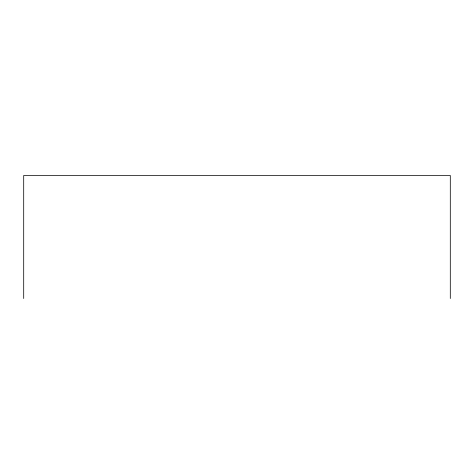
<?xml version="1.0" encoding="UTF-8"?>
<svg xmlns="http://www.w3.org/2000/svg" width="474" height="474" viewBox="0 0 474 474"><rect width="100%" height="100%" fill="white"/><g stroke="black" fill="none" stroke-linecap="round" stroke-linejoin="round"><path stroke-width="0.71" d="M450.3 298.519L450.3 175.481L23.7 175.481L23.7 298.519"/></g></svg>
